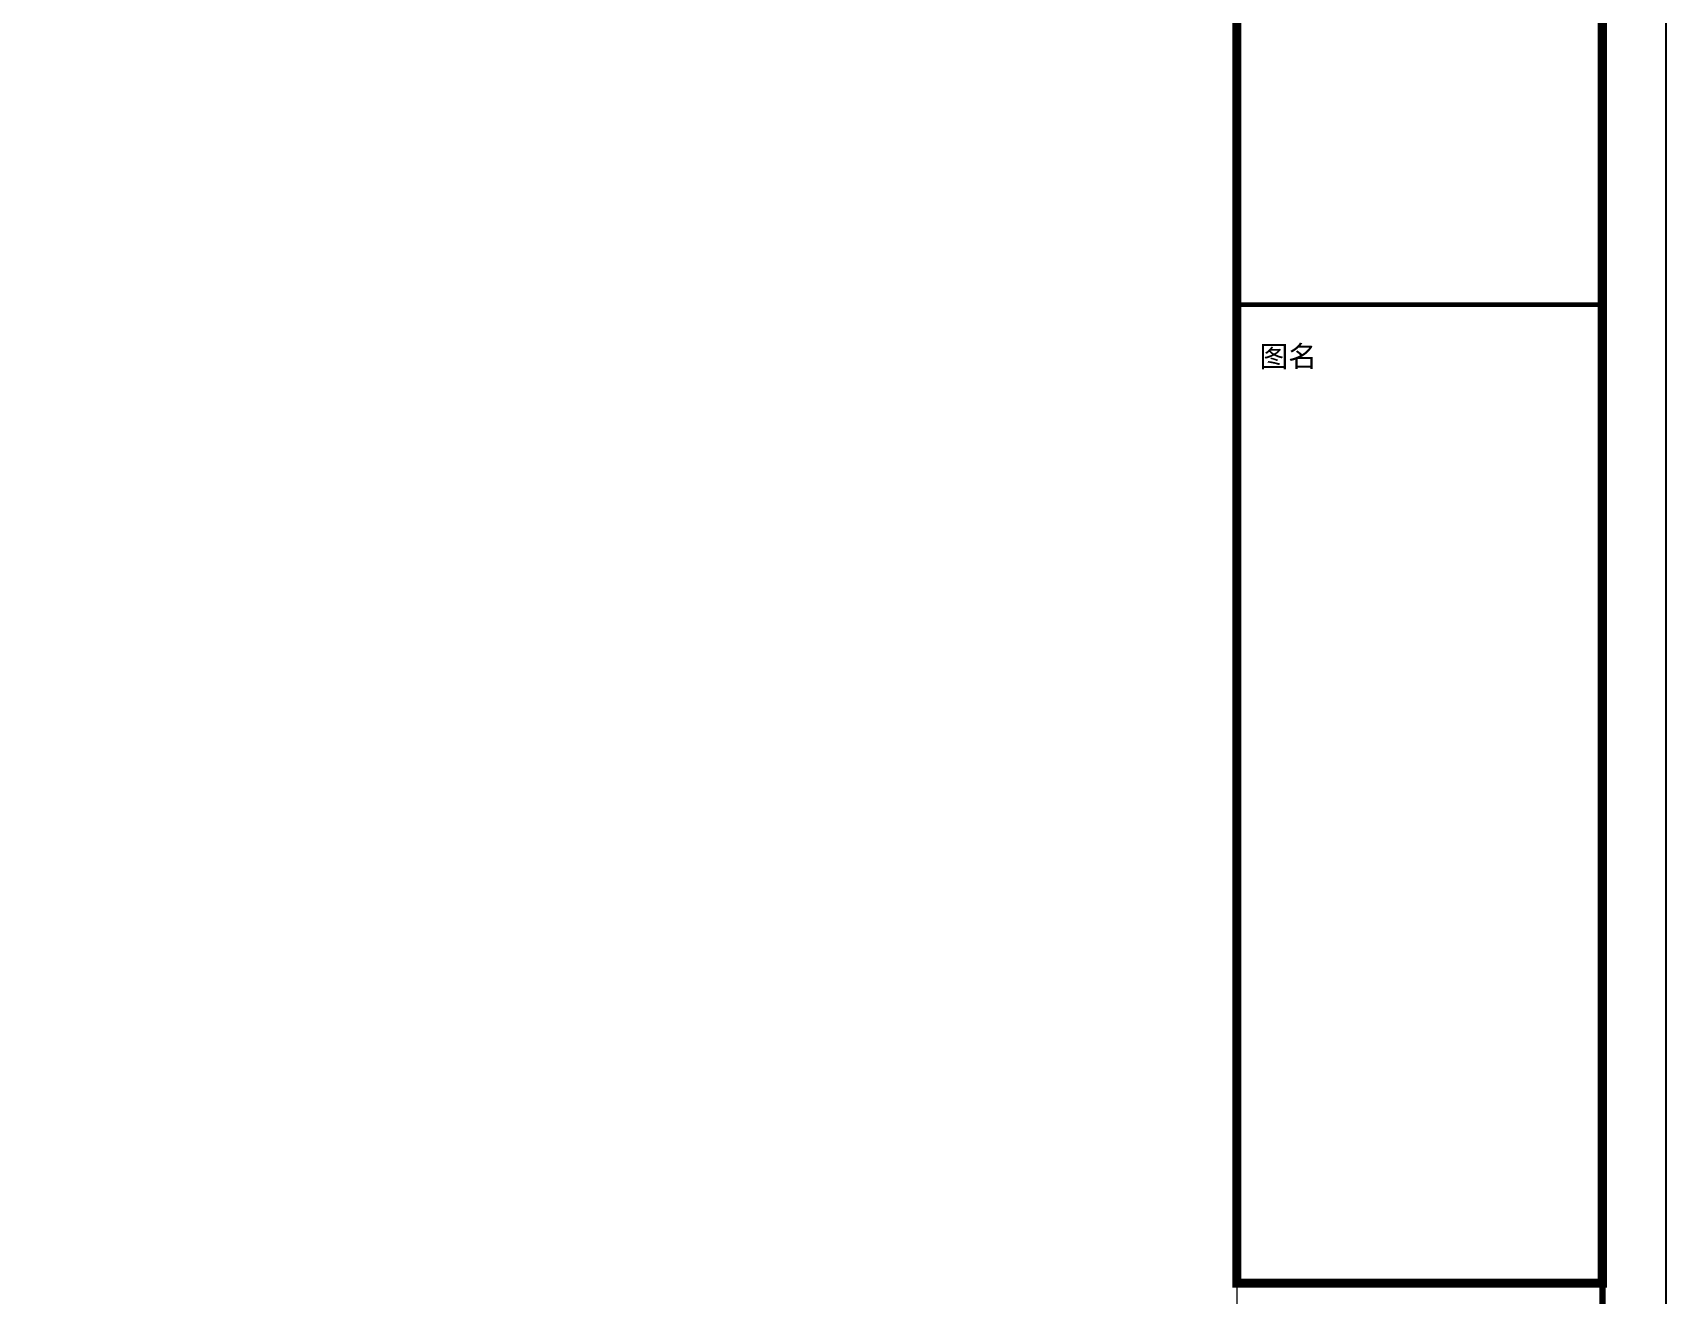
# Model space of a CAD drawing. Extents: x 1117549 to 1295333, y -232649 to -190649.
# Drawn here: x 1193503 to 1206268, y -222521 to -212667 of the extents above; entities that cross this region are included whole.
import ezdxf

# ---------------------------------------------------------------- set-up
doc = ezdxf.new("R2010")
doc.units = 0
doc.header["$LTSCALE"] = 1000
doc.header["$MEASUREMENT"] = 0
doc.layers.get('0').update_dxf_attribs({"linetype": 'CONTINUOUS'})
doc.layers.add('hz', color=254, linetype='CONTINUOUS', lineweight=0)
doc.layers.add('PUB_TITLE', color=4, linetype='CONTINUOUS')
doc.styles.add('TUQIAN', font='SIMHEI.TTF', dxfattribs={"width": 1.2})

# ---------------------------------------------------------------- blocks, each defined once
blk = doc.blocks.new('euiop[]')
at = {"const_width": 0.715}
blk.add_lwpolyline([(595606.95, 25839.91), (595635.55, 25839.91), (595635.55, 26002.25), (595606.95, 26002.25)], close=True, dxfattribs=at)
at = {"const_width": 0.358}
blk.add_lwpolyline([(595606.95, 25916.43), (595635.55, 25916.43)], dxfattribs=at)
at = {"layer": 'hz', "linetype": 'ByBlock', "ltscale": 0.005}
blk.add_lwpolyline([(595058.55, 25742.64), (595058.55, 26153.14), (595606.95, 26153.14), (595606.95, 25742.64)], close=True, dxfattribs=at)
at = {"layer": 'PUB_TITLE', "color": 0}
blk.add_lwpolyline([(595640.55, 25737.64), (595640.55, 26158.14), (595046.05, 26158.14), (595046.05, 25737.64)], close=True, dxfattribs=at)
at = {"layer": 'PUB_TITLE', "color": 0, "const_width": 0.5}
blk.add_lwpolyline([(595635.55, 25742.64), (595635.55, 26153.14), (595058.55, 26153.14), (595058.55, 25742.64)], close=True, dxfattribs=at)
at = {"style": 'TUQIAN'}
blk.add_text('图名', height=1.645, dxfattribs=at).set_placement((595608.73, 25911.57))

msp = doc.modelspace()

# ---------------------------------------------------------------- block references
at = {"linetype": 'ByBlock', "xscale": 99.88109257840551, "yscale": 99.88109257817268, "zscale": 99.88109257820747}
msp.add_blockref('euiop[]', (-58286961, -2803353), dxfattribs=at)

doc.saveas('drawing.dxf')
